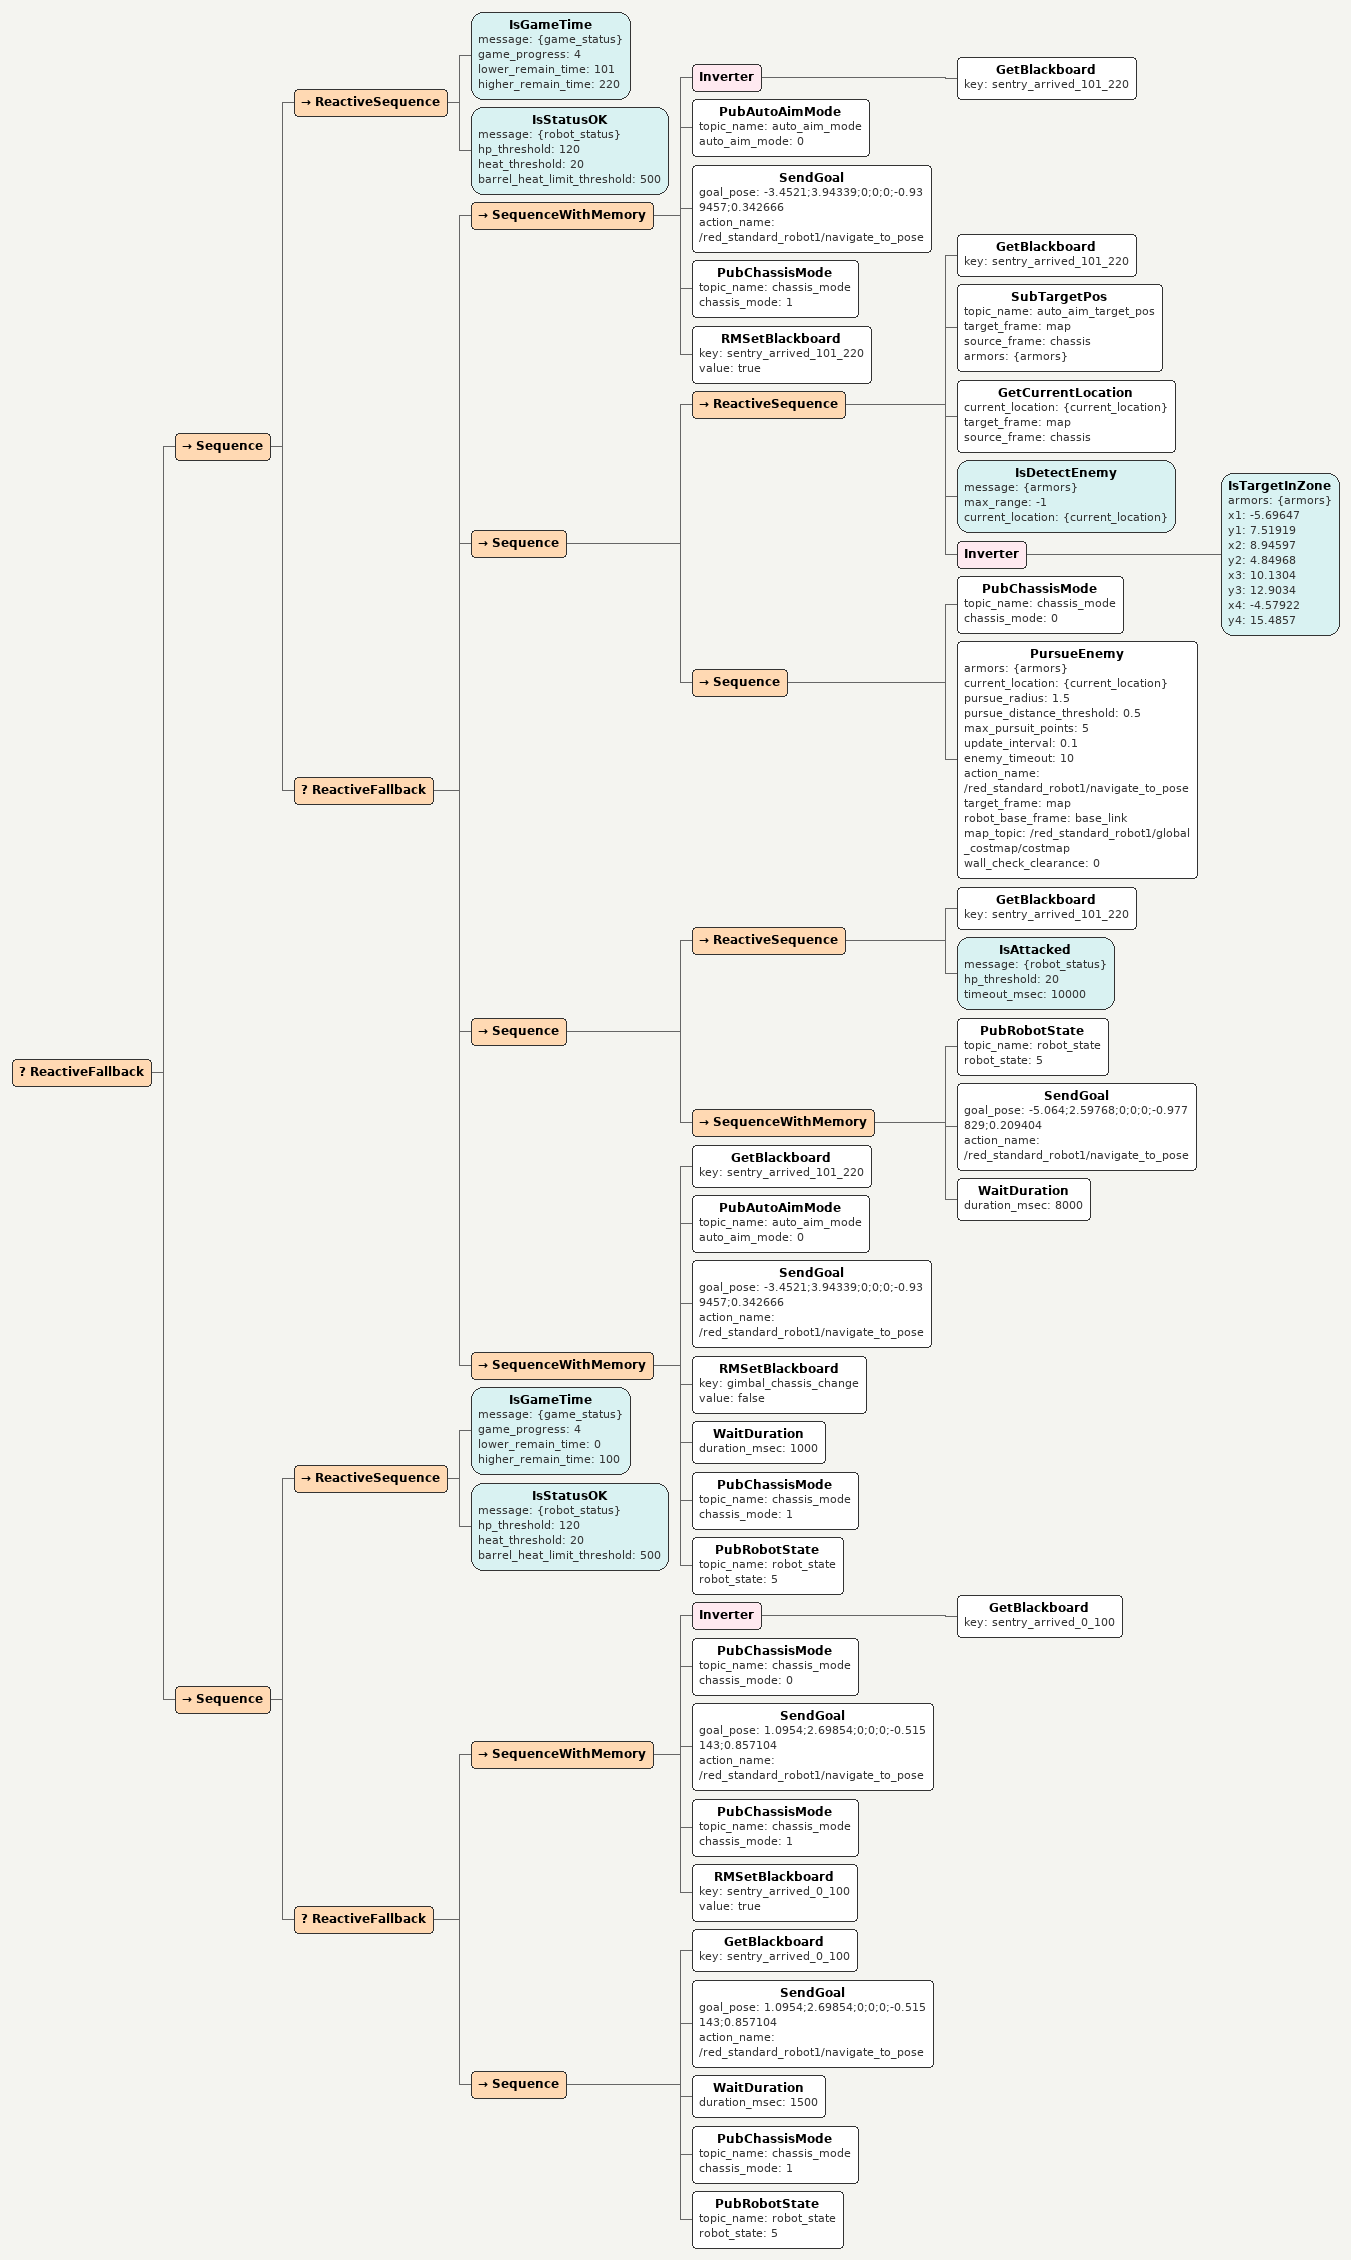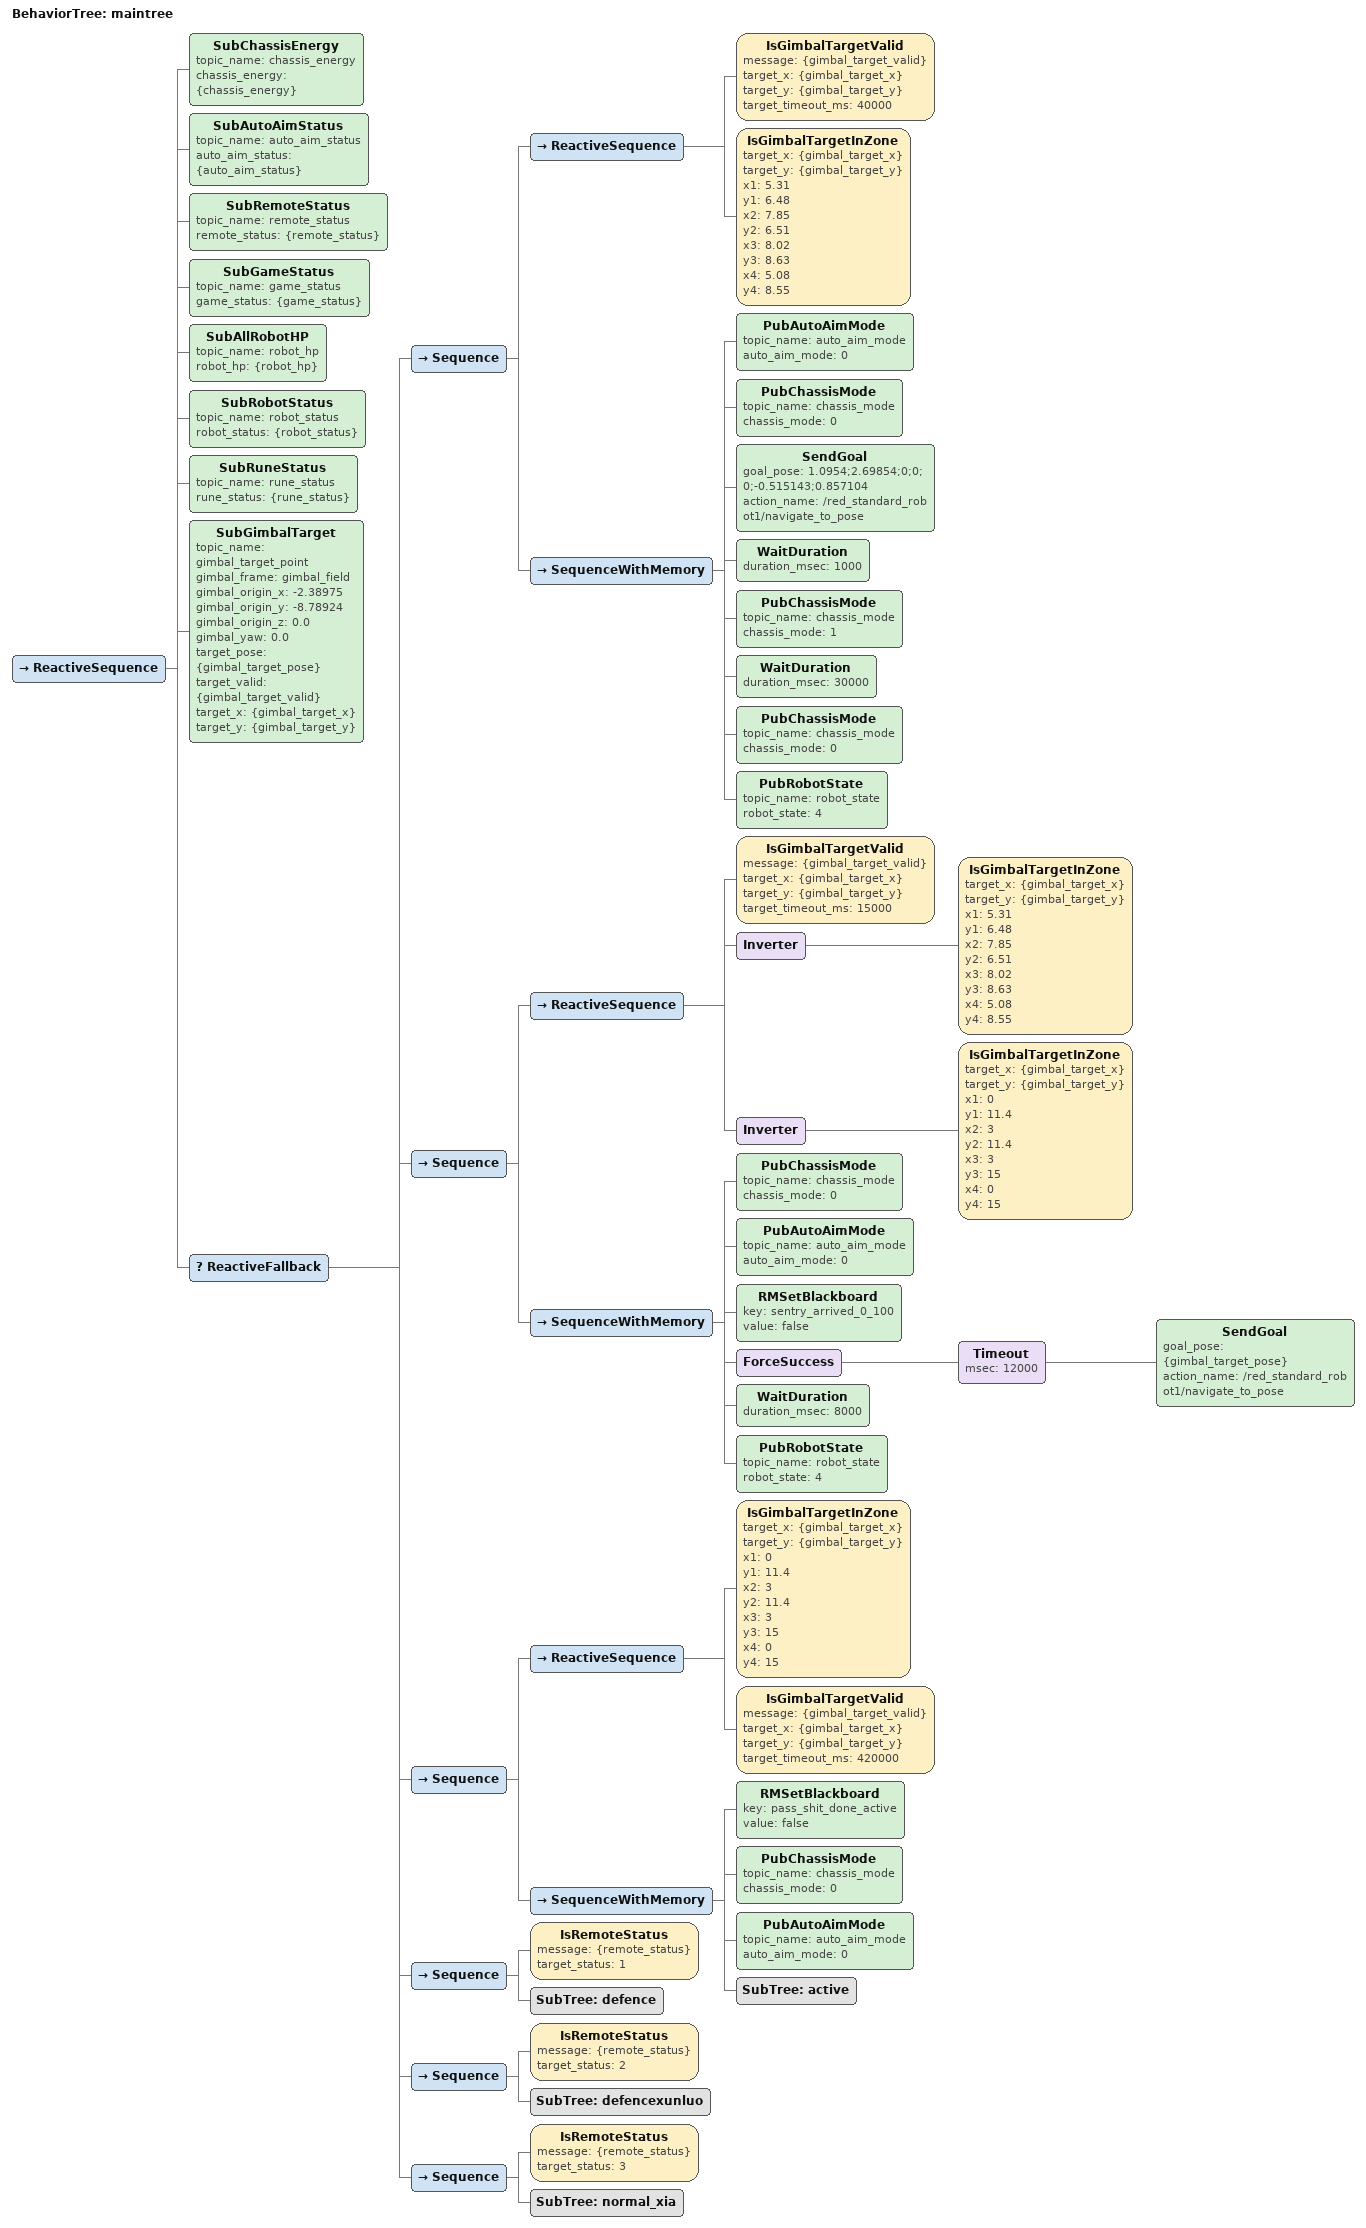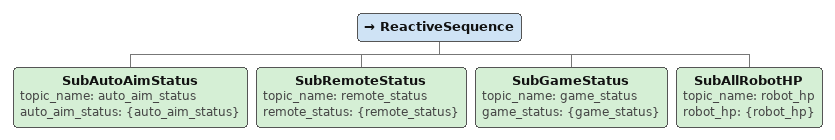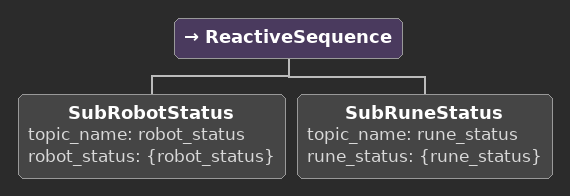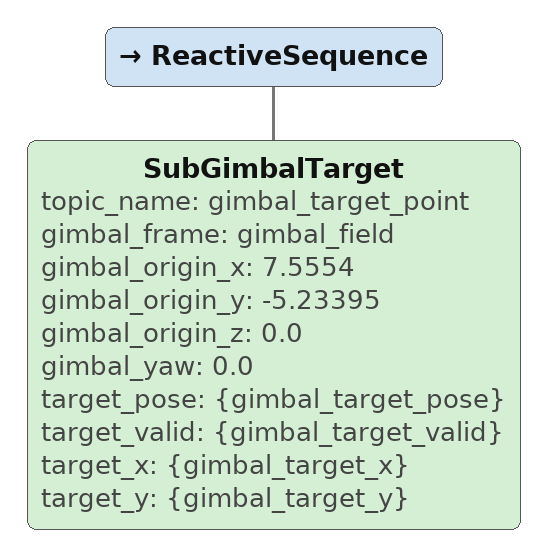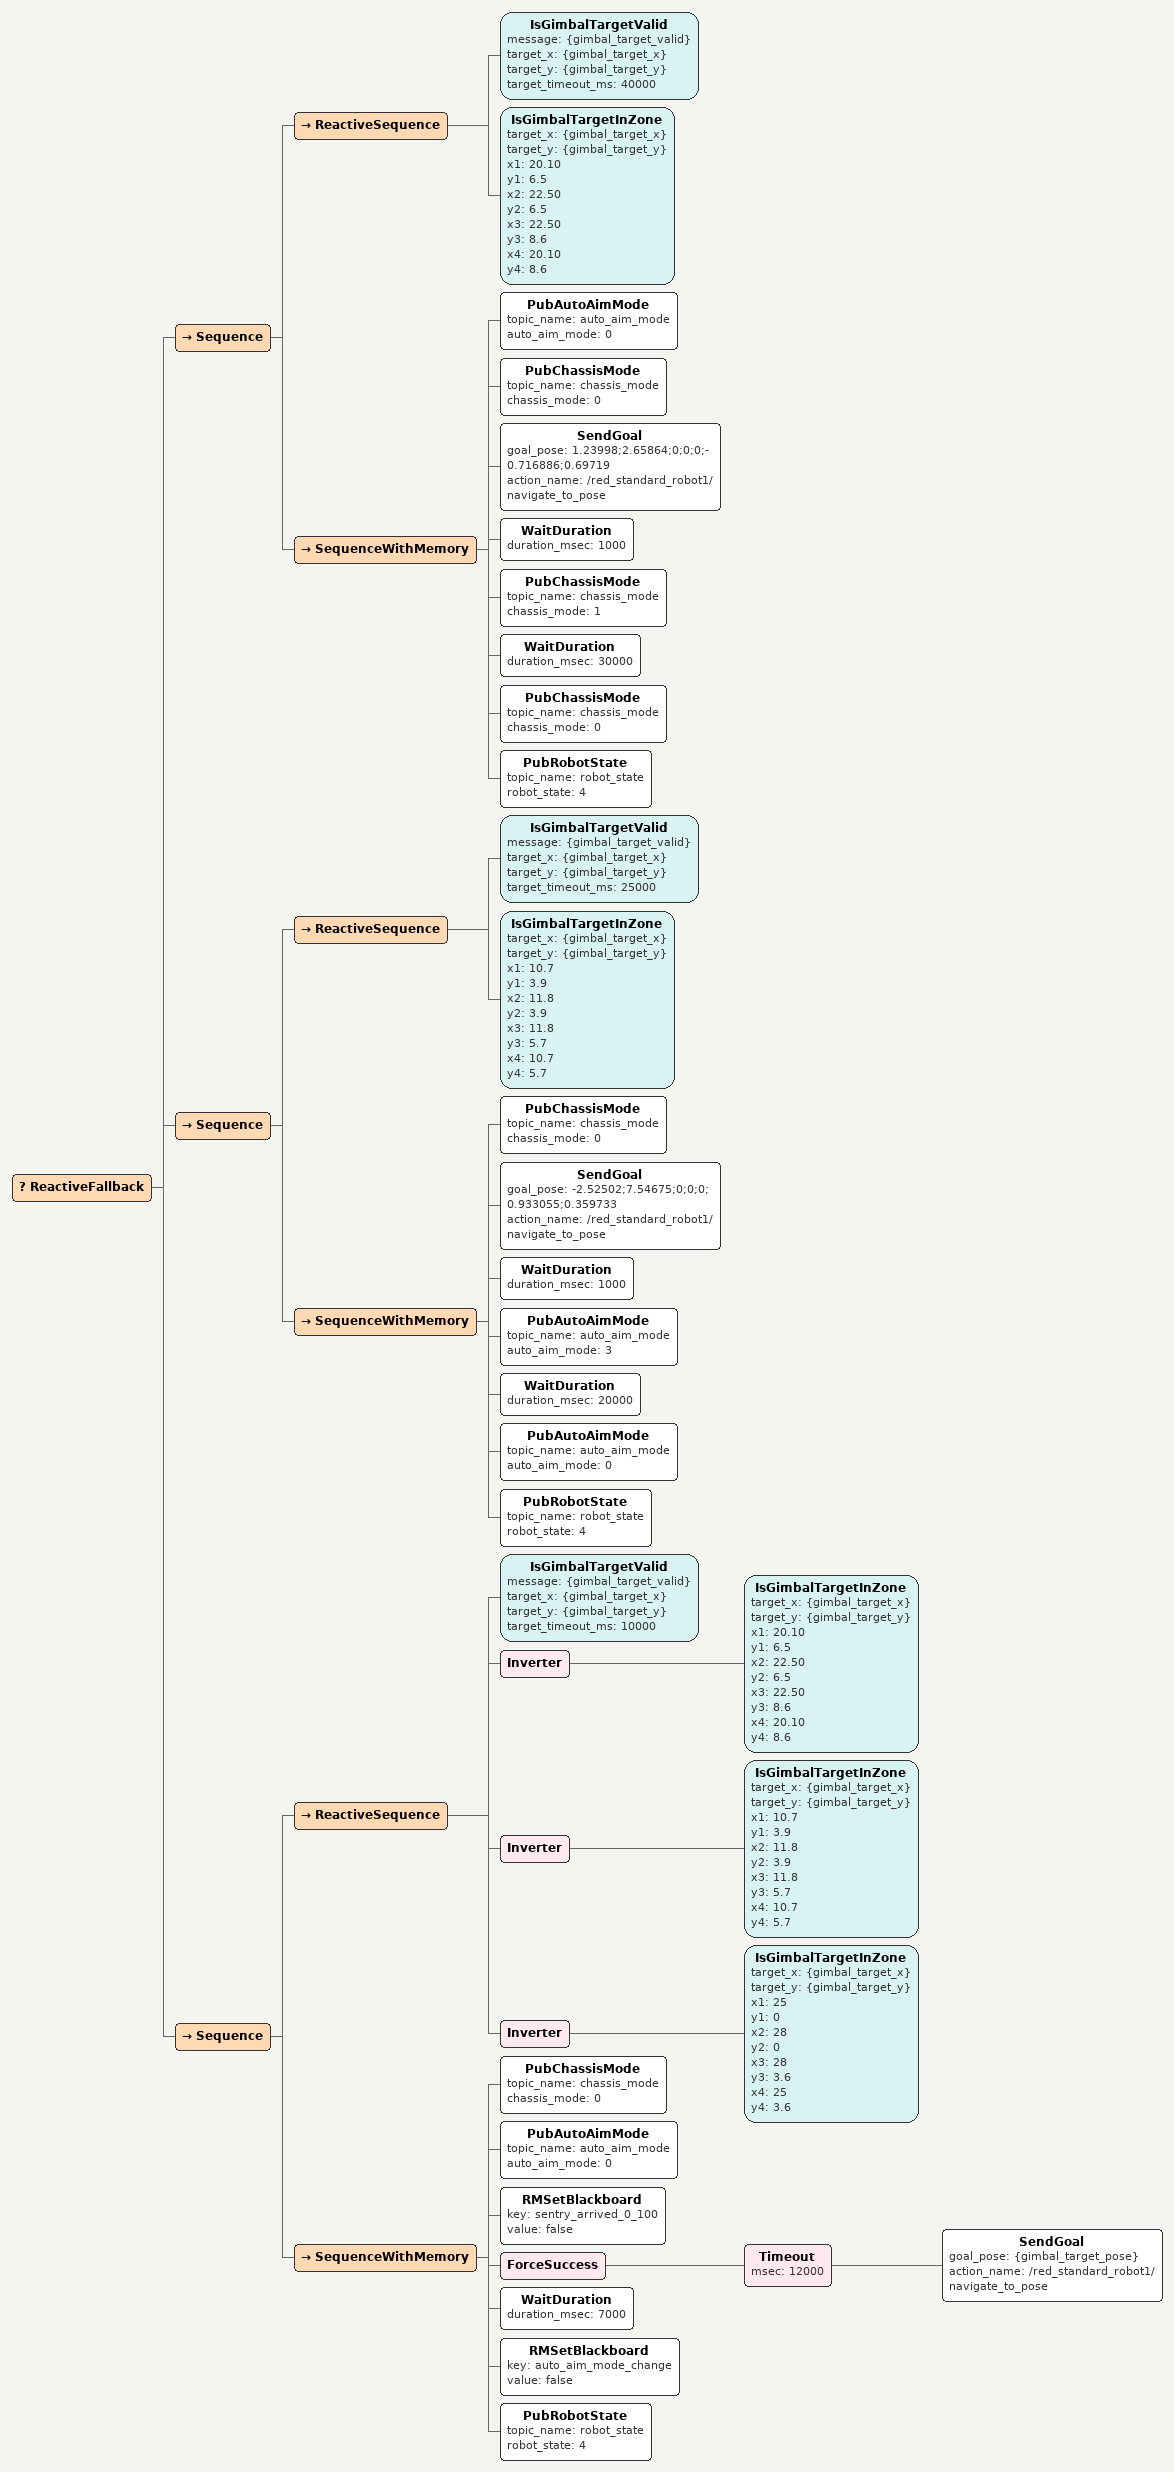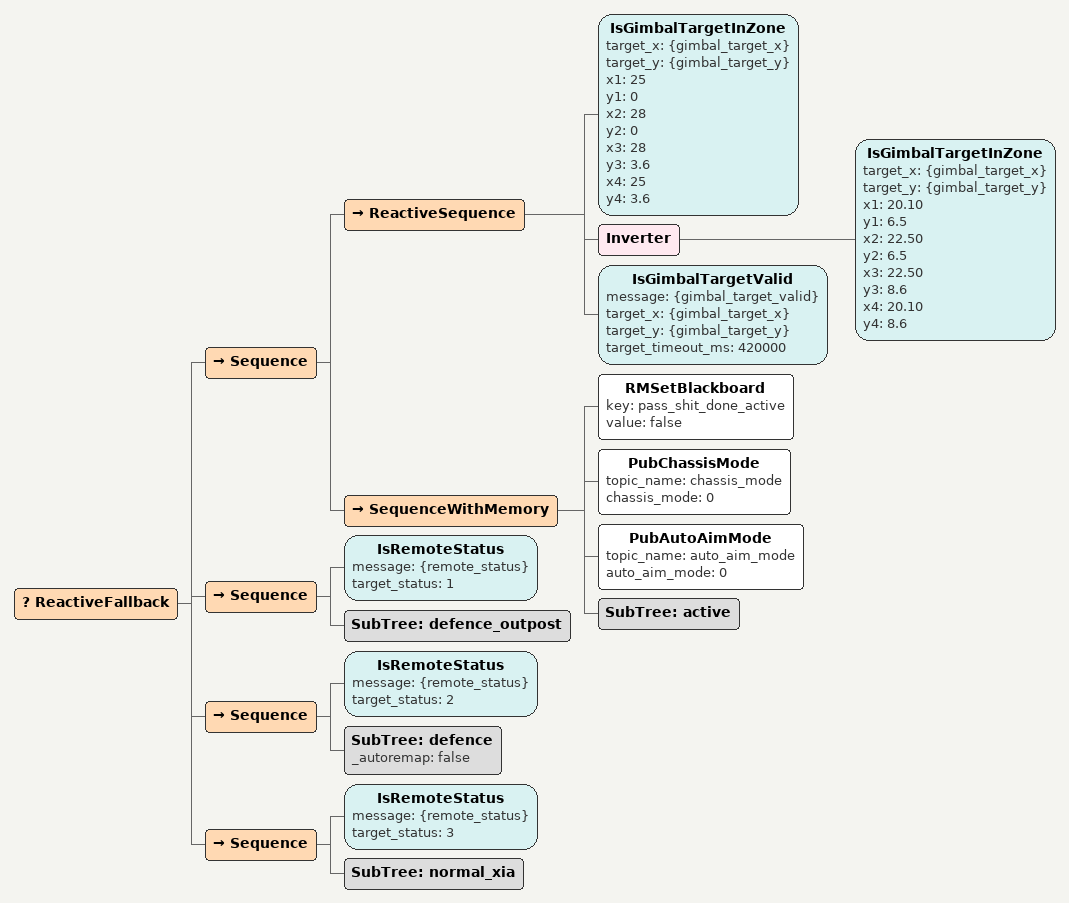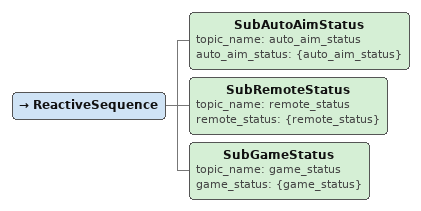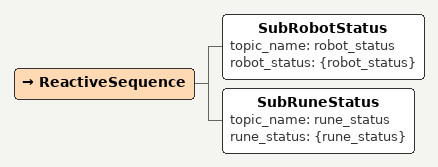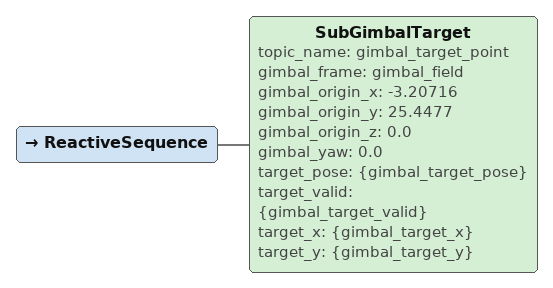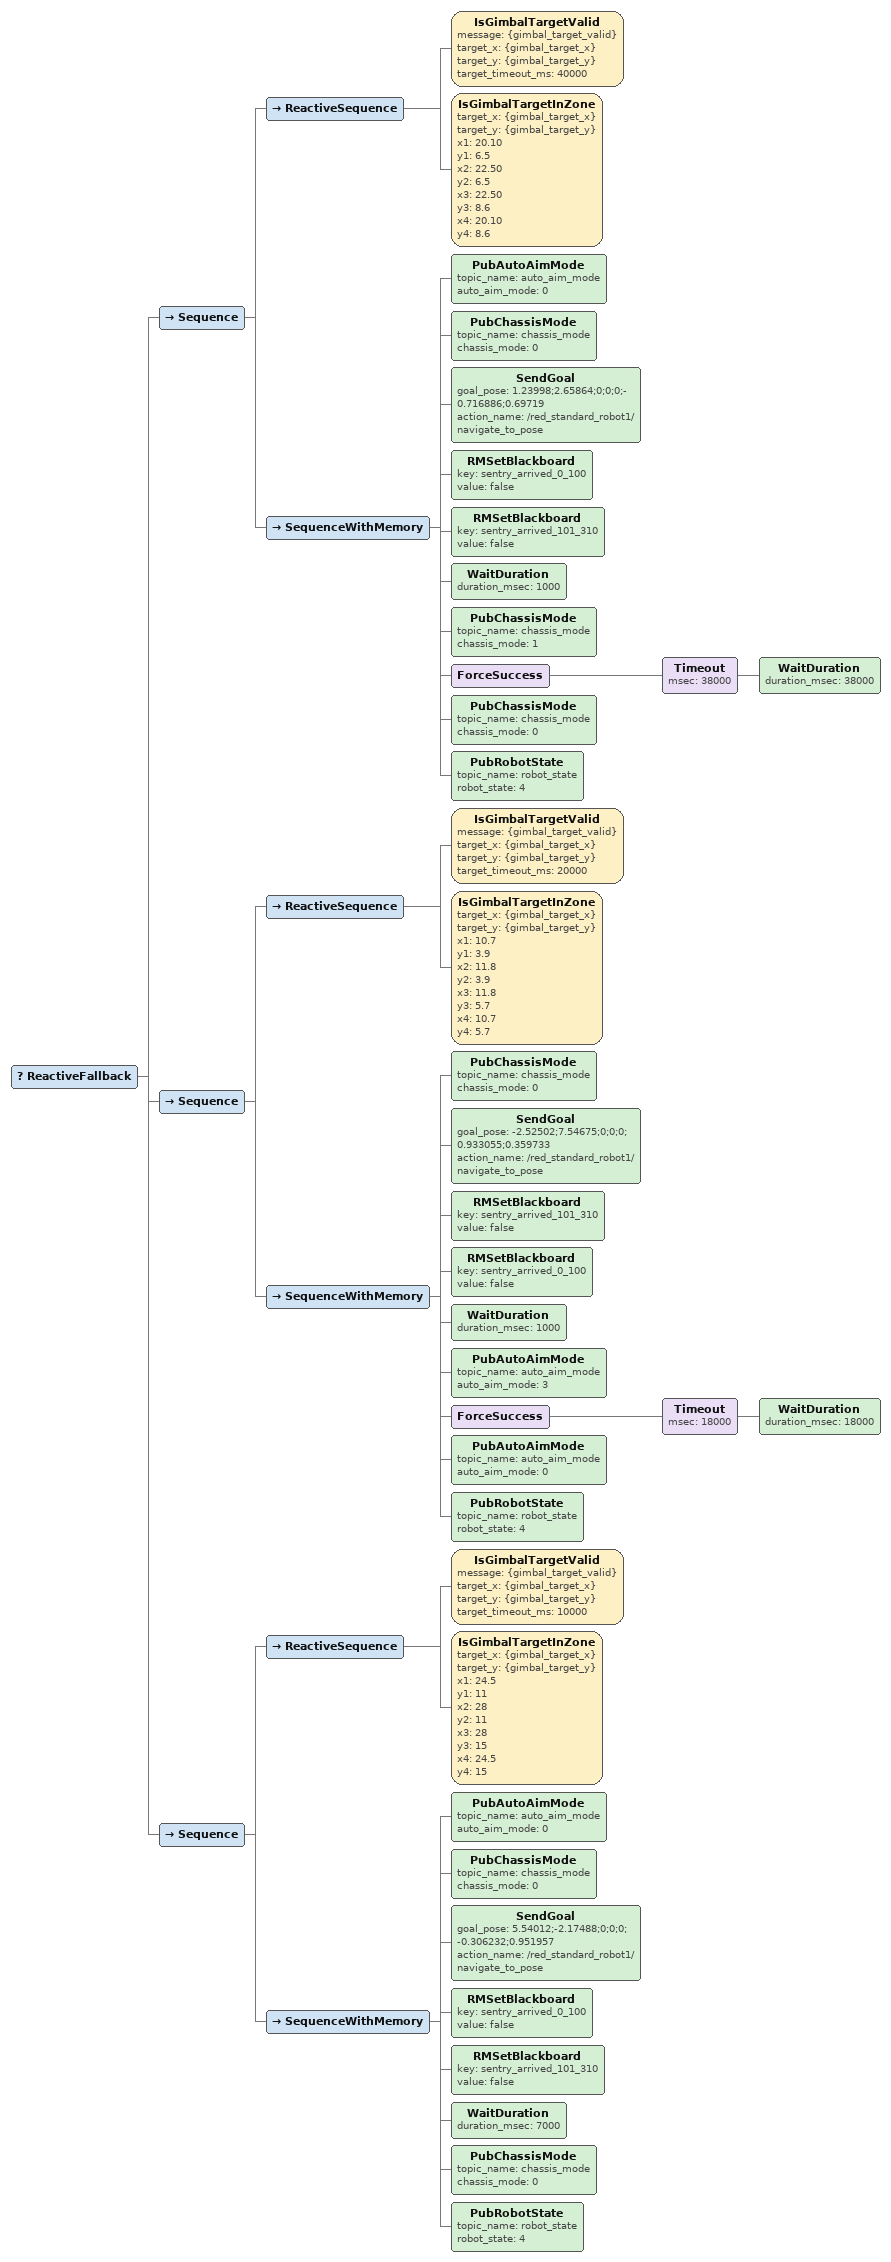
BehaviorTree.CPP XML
<ReactiveFallback>
  <Sequence>
    <ReactiveSequence>
      <IsGameTime message="{game_status}" game_progress="4" lower_remain_time="101" higher_remain_time="220"/>
      <IsStatusOK message="{robot_status}" hp_threshold="120" heat_threshold="20" barrel_heat_limit_threshold="500"/>
    </ReactiveSequence>
    <ReactiveFallback>
      <SequenceWithMemory>
        <Inverter>
          <GetBlackboard key="sentry_arrived_101_220"/>
        </Inverter>
        <PubAutoAimMode topic_name="auto_aim_mode" auto_aim_mode="0"/>
        <SendGoal goal_pose="-3.4521;3.94339;0;0;0;-0.939457;0.342666" action_name="/red_standard_robot1/navigate_to_pose"/>
        <PubChassisMode topic_name="chassis_mode" chassis_mode="1"/>
        <RMSetBlackboard key="sentry_arrived_101_220" value="true"/>
      </SequenceWithMemory>
      <Sequence>
        <ReactiveSequence>
          <GetBlackboard key="sentry_arrived_101_220"/>
          <SubTargetPos topic_name="auto_aim_target_pos" target_frame="map" source_frame="chassis" armors="{armors}"/>
          <GetCurrentLocation current_location="{current_location}" target_frame="map" source_frame="chassis"/>
          <IsDetectEnemy message="{armors}" max_range="-1" current_location="{current_location}"/>
          <Inverter>
            <IsTargetInZone armors="{armors}" x1="-5.69647" y1="7.51919" x2="8.94597" y2="4.84968" x3="10.1304" y3="12.9034" x4="-4.57922" y4="15.4857"/>
          </Inverter>
        </ReactiveSequence>
        <Sequence>
          <PubChassisMode topic_name="chassis_mode" chassis_mode="0"/>
          <PursueEnemy armors="{armors}" current_location="{current_location}" pursue_radius="1.5" pursue_distance_threshold="0.5" max_pursuit_points="5" update_interval="0.1" enemy_timeout="10" action_name="/red_standard_robot1/navigate_to_pose" target_frame="map" robot_base_frame="base_link" map_topic="/red_standard_robot1/global_costmap/costmap" wall_check_clearance="0"/>
        </Sequence>
      </Sequence>
      <Sequence>
        <ReactiveSequence>
          <GetBlackboard key="sentry_arrived_101_220"/>
          <IsAttacked message="{robot_status}" hp_threshold="20" timeout_msec="10000"/>
        </ReactiveSequence>
        <SequenceWithMemory>
          <PubRobotState topic_name="robot_state" robot_state="5"/>
          <SendGoal goal_pose="-5.064;2.59768;0;0;0;-0.977829;0.209404" action_name="/red_standard_robot1/navigate_to_pose"/>
          <WaitDuration duration_msec="8000"/>
        </SequenceWithMemory>
      </Sequence>
      <SequenceWithMemory>
        <GetBlackboard key="sentry_arrived_101_220"/>
        <PubAutoAimMode topic_name="auto_aim_mode" auto_aim_mode="0"/>
        <SendGoal goal_pose="-3.4521;3.94339;0;0;0;-0.939457;0.342666" action_name="/red_standard_robot1/navigate_to_pose"/>
        <RMSetBlackboard key="gimbal_chassis_change" value="false"/>
        <WaitDuration duration_msec="1000"/>
        <PubChassisMode topic_name="chassis_mode" chassis_mode="1"/>
        <PubRobotState topic_name="robot_state" robot_state="5"/>
      </SequenceWithMemory>
    </ReactiveFallback>
  </Sequence>
  <Sequence>
    <ReactiveSequence>
      <IsGameTime message="{game_status}" game_progress="4" lower_remain_time="0" higher_remain_time="100"/>
      <IsStatusOK message="{robot_status}" hp_threshold="120" heat_threshold="20" barrel_heat_limit_threshold="500"/>
    </ReactiveSequence>
    <ReactiveFallback>
      <SequenceWithMemory>
        <Inverter>
          <GetBlackboard key="sentry_arrived_0_100"/>
        </Inverter>
        <PubChassisMode topic_name="chassis_mode" chassis_mode="0"/>
        <SendGoal goal_pose="1.0954;2.69854;0;0;0;-0.515143;0.857104" action_name="/red_standard_robot1/navigate_to_pose"/>
        <PubChassisMode topic_name="chassis_mode" chassis_mode="1"/>
        <RMSetBlackboard key="sentry_arrived_0_100" value="true"/>
      </SequenceWithMemory>
      <Sequence>
        <GetBlackboard key="sentry_arrived_0_100"/>
        <SendGoal goal_pose="1.0954;2.69854;0;0;0;-0.515143;0.857104" action_name="/red_standard_robot1/navigate_to_pose"/>
        <WaitDuration duration_msec="1500"/>
        <PubChassisMode topic_name="chassis_mode" chassis_mode="1"/>
        <PubRobotState topic_name="robot_state" robot_state="5"/>
      </Sequence>
    </ReactiveFallback>
  </Sequence>
</ReactiveFallback>

<BehaviorTree ID="maintree">
  <ReactiveSequence>
    <SubChassisEnergy topic_name="chassis_energy" chassis_energy="{chassis_energy}"/>
    <SubAutoAimStatus topic_name="auto_aim_status" auto_aim_status="{auto_aim_status}"/>
    <SubRemoteStatus topic_name="remote_status" remote_status="{remote_status}"/>
    <SubGameStatus topic_name="game_status" game_status="{game_status}"/>
    <SubAllRobotHP topic_name="robot_hp" robot_hp="{robot_hp}"/>
    <SubRobotStatus topic_name="robot_status" robot_status="{robot_status}"/>
    <SubRuneStatus topic_name="rune_status" rune_status="{rune_status}"/>
    <SubGimbalTarget topic_name="gimbal_target_point" gimbal_frame="gimbal_field" gimbal_origin_x="-2.38975" gimbal_origin_y="-8.78924" gimbal_origin_z="0.0" gimbal_yaw="0.0" target_pose="{gimbal_target_pose}" target_valid="{gimbal_target_valid}" target_x="{gimbal_target_x}" target_y="{gimbal_target_y}"/>
    <ReactiveFallback>
      <Sequence>
        <ReactiveSequence>
          <IsGimbalTargetValid message="{gimbal_target_valid}" target_x="{gimbal_target_x}" target_y="{gimbal_target_y}" target_timeout_ms="40000"/>
          <IsGimbalTargetInZone target_x="{gimbal_target_x}" target_y="{gimbal_target_y}" x1="5.31" y1="6.48" x2="7.85" y2="6.51" x3="8.02" y3="8.63" x4="5.08" y4="8.55"/>
        </ReactiveSequence>
        <SequenceWithMemory>
          <PubAutoAimMode topic_name="auto_aim_mode" auto_aim_mode="0"/>
          <PubChassisMode topic_name="chassis_mode" chassis_mode="0"/>
          <SendGoal goal_pose="1.0954;2.69854;0;0;0;-0.515143;0.857104" action_name="/red_standard_robot1/navigate_to_pose"/>
          <WaitDuration duration_msec="1000"/>
          <PubChassisMode topic_name="chassis_mode" chassis_mode="1"/>
          <WaitDuration duration_msec="30000"/>
          <PubChassisMode topic_name="chassis_mode" chassis_mode="0"/>
          <PubRobotState topic_name="robot_state" robot_state="4"/>
        </SequenceWithMemory>
      </Sequence>
      <Sequence>
        <ReactiveSequence>
          <IsGimbalTargetValid message="{gimbal_target_valid}" target_x="{gimbal_target_x}" target_y="{gimbal_target_y}" target_timeout_ms="15000"/>
          <Inverter>
            <IsGimbalTargetInZone target_x="{gimbal_target_x}" target_y="{gimbal_target_y}" x1="5.31" y1="6.48" x2="7.85" y2="6.51" x3="8.02" y3="8.63" x4="5.08" y4="8.55"/>
          </Inverter>
          <Inverter>
            <IsGimbalTargetInZone target_x="{gimbal_target_x}" target_y="{gimbal_target_y}" x1="0" y1="11.4" x2="3" y2="11.4" x3="3" y3="15" x4="0" y4="15"/>
          </Inverter>
        </ReactiveSequence>
        <SequenceWithMemory>
          <PubChassisMode topic_name="chassis_mode" chassis_mode="0"/>
          <PubAutoAimMode topic_name="auto_aim_mode" auto_aim_mode="0"/>
          <RMSetBlackboard key="sentry_arrived_0_100" value="false"/>
          <ForceSuccess>
            <Timeout msec="12000">
              <SendGoal goal_pose="{gimbal_target_pose}" action_name="/red_standard_robot1/navigate_to_pose"/>
            </Timeout>
          </ForceSuccess>
          <WaitDuration duration_msec="8000"/>
          <PubRobotState topic_name="robot_state" robot_state="4"/>
        </SequenceWithMemory>
      </Sequence>
      <Sequence>
        <ReactiveSequence>
          <IsGimbalTargetInZone target_x="{gimbal_target_x}" target_y="{gimbal_target_y}" x1="0" y1="11.4" x2="3" y2="11.4" x3="3" y3="15" x4="0" y4="15"/>
          <IsGimbalTargetValid message="{gimbal_target_valid}" target_x="{gimbal_target_x}" target_y="{gimbal_target_y}" target_timeout_ms="420000"/>
        </ReactiveSequence>
        <SequenceWithMemory>
          <RMSetBlackboard key="pass_shit_done_active" value="false"/>
          <PubChassisMode topic_name="chassis_mode" chassis_mode="0"/>
          <PubAutoAimMode topic_name="auto_aim_mode" auto_aim_mode="0"/>
          <SubTree ID="active"/>
        </SequenceWithMemory>
      </Sequence>
      <Sequence>
        <IsRemoteStatus message="{remote_status}" target_status="1"/>
        <SubTree ID="defence"/>
      </Sequence>
      <Sequence>
        <IsRemoteStatus message="{remote_status}" target_status="2"/>
        <SubTree ID="defencexunluo"/>
      </Sequence>
      <Sequence>
        <IsRemoteStatus message="{remote_status}" target_status="3"/>
        <SubTree ID="normal_xia"/>
      </Sequence>
    </ReactiveFallback>
  </ReactiveSequence>
</BehaviorTree>

<ReactiveSequence>
  <SubAutoAimStatus topic_name="auto_aim_status" auto_aim_status="{auto_aim_status}"/>
  <SubRemoteStatus topic_name="remote_status" remote_status="{remote_status}"/>
  <SubGameStatus topic_name="game_status" game_status="{game_status}"/>
  <SubAllRobotHP topic_name="robot_hp" robot_hp="{robot_hp}"/>
</ReactiveSequence>

<ReactiveSequence>
  <SubRobotStatus topic_name="robot_status" robot_status="{robot_status}"/>
  <SubRuneStatus topic_name="rune_status" rune_status="{rune_status}"/>
</ReactiveSequence>

<ReactiveSequence>
  <SubGimbalTarget topic_name="gimbal_target_point" gimbal_frame="gimbal_field" gimbal_origin_x="7.5554" gimbal_origin_y="-5.23395" gimbal_origin_z="0.0" gimbal_yaw="0.0" target_pose="{gimbal_target_pose}" target_valid="{gimbal_target_valid}" target_x="{gimbal_target_x}" target_y="{gimbal_target_y}"/>
</ReactiveSequence>

<ReactiveFallback>
  <Sequence>
    <ReactiveSequence>
      <IsGimbalTargetValid message="{gimbal_target_valid}" target_x="{gimbal_target_x}" target_y="{gimbal_target_y}" target_timeout_ms="40000"/>
      <IsGimbalTargetInZone target_x="{gimbal_target_x}" target_y="{gimbal_target_y}" x1="20.10" y1="6.5" x2="22.50" y2="6.5" x3="22.50" y3="8.6" x4="20.10" y4="8.6"/>
    </ReactiveSequence>
    <SequenceWithMemory>
      <PubAutoAimMode topic_name="auto_aim_mode" auto_aim_mode="0"/>
      <PubChassisMode topic_name="chassis_mode" chassis_mode="0"/>
      <SendGoal goal_pose="1.23998;2.65864;0;0;0;-0.716886;0.69719" action_name="/red_standard_robot1/navigate_to_pose"/>
      <WaitDuration duration_msec="1000"/>
      <PubChassisMode topic_name="chassis_mode" chassis_mode="1"/>
      <WaitDuration duration_msec="30000"/>
      <PubChassisMode topic_name="chassis_mode" chassis_mode="0"/>
      <PubRobotState topic_name="robot_state" robot_state="4"/>
    </SequenceWithMemory>
  </Sequence>
  <Sequence>
    <ReactiveSequence>
      <IsGimbalTargetValid message="{gimbal_target_valid}" target_x="{gimbal_target_x}" target_y="{gimbal_target_y}" target_timeout_ms="25000"/>
      <IsGimbalTargetInZone target_x="{gimbal_target_x}" target_y="{gimbal_target_y}" x1="10.7" y1="3.9" x2="11.8" y2="3.9" x3="11.8" y3="5.7" x4="10.7" y4="5.7"/>
    </ReactiveSequence>
    <SequenceWithMemory>
      <PubChassisMode topic_name="chassis_mode" chassis_mode="0"/>
      <SendGoal goal_pose="-2.52502;7.54675;0;0;0;0.933055;0.359733" action_name="/red_standard_robot1/navigate_to_pose"/>
      <WaitDuration duration_msec="1000"/>
      <PubAutoAimMode topic_name="auto_aim_mode" auto_aim_mode="3"/>
      <WaitDuration duration_msec="20000"/>
      <PubAutoAimMode topic_name="auto_aim_mode" auto_aim_mode="0"/>
      <PubRobotState topic_name="robot_state" robot_state="4"/>
    </SequenceWithMemory>
  </Sequence>
  <Sequence>
    <ReactiveSequence>
      <IsGimbalTargetValid message="{gimbal_target_valid}" target_x="{gimbal_target_x}" target_y="{gimbal_target_y}" target_timeout_ms="10000"/>
      <Inverter>
        <IsGimbalTargetInZone target_x="{gimbal_target_x}" target_y="{gimbal_target_y}" x1="20.10" y1="6.5" x2="22.50" y2="6.5" x3="22.50" y3="8.6" x4="20.10" y4="8.6"/>
      </Inverter>
      <Inverter>
        <IsGimbalTargetInZone target_x="{gimbal_target_x}" target_y="{gimbal_target_y}" x1="10.7" y1="3.9" x2="11.8" y2="3.9" x3="11.8" y3="5.7" x4="10.7" y4="5.7"/>
      </Inverter>
      <Inverter>
        <IsGimbalTargetInZone target_x="{gimbal_target_x}" target_y="{gimbal_target_y}" x1="25" y1="0" x2="28" y2="0" x3="28" y3="3.6" x4="25" y4="3.6"/>
      </Inverter>
    </ReactiveSequence>
    <SequenceWithMemory>
      <PubChassisMode topic_name="chassis_mode" chassis_mode="0"/>
      <PubAutoAimMode topic_name="auto_aim_mode" auto_aim_mode="0"/>
      <RMSetBlackboard key="sentry_arrived_0_100" value="false"/>
      <ForceSuccess>
        <Timeout msec="12000">
          <SendGoal goal_pose="{gimbal_target_pose}" action_name="/red_standard_robot1/navigate_to_pose"/>
        </Timeout>
      </ForceSuccess>
      <WaitDuration duration_msec="7000"/>
      <RMSetBlackboard key="auto_aim_mode_change" value="false"/>
      <PubRobotState topic_name="robot_state" robot_state="4"/>
    </SequenceWithMemory>
  </Sequence>
</ReactiveFallback>

<ReactiveFallback>
  <Sequence>
    <ReactiveSequence>
      <IsGimbalTargetInZone target_x="{gimbal_target_x}" target_y="{gimbal_target_y}" x1="25" y1="0" x2="28" y2="0" x3="28" y3="3.6" x4="25" y4="3.6"/>
      <Inverter>
        <IsGimbalTargetInZone target_x="{gimbal_target_x}" target_y="{gimbal_target_y}" x1="20.10" y1="6.5" x2="22.50" y2="6.5" x3="22.50" y3="8.6" x4="20.10" y4="8.6"/>
      </Inverter>
      <IsGimbalTargetValid message="{gimbal_target_valid}" target_x="{gimbal_target_x}" target_y="{gimbal_target_y}" target_timeout_ms="420000"/>
    </ReactiveSequence>
    <SequenceWithMemory>
      <RMSetBlackboard key="pass_shit_done_active" value="false"/>
      <PubChassisMode topic_name="chassis_mode" chassis_mode="0"/>
      <PubAutoAimMode topic_name="auto_aim_mode" auto_aim_mode="0"/>
      <SubTree ID="active"/>
    </SequenceWithMemory>
  </Sequence>
  <Sequence>
    <IsRemoteStatus message="{remote_status}" target_status="1"/>
    <SubTree ID="defence_outpost"/>
  </Sequence>
  <Sequence>
    <IsRemoteStatus message="{remote_status}" target_status="2"/>
    <SubTree ID="defence" _autoremap="false"/>
  </Sequence>
  <Sequence>
    <IsRemoteStatus message="{remote_status}" target_status="3"/>
    <SubTree ID="normal_xia"/>
  </Sequence>
</ReactiveFallback>

<ReactiveSequence>
  <SubAutoAimStatus topic_name="auto_aim_status" auto_aim_status="{auto_aim_status}"/>
  <SubRemoteStatus topic_name="remote_status" remote_status="{remote_status}"/>
  <SubGameStatus topic_name="game_status" game_status="{game_status}"/>
</ReactiveSequence>

<ReactiveSequence>
  <SubRobotStatus topic_name="robot_status" robot_status="{robot_status}"/>
  <SubRuneStatus topic_name="rune_status" rune_status="{rune_status}"/>
</ReactiveSequence>

<ReactiveSequence>
  <SubGimbalTarget topic_name="gimbal_target_point" gimbal_frame="gimbal_field" gimbal_origin_x="-3.20716" gimbal_origin_y="25.4477" gimbal_origin_z="0.0" gimbal_yaw="0.0" target_pose="{gimbal_target_pose}" target_valid="{gimbal_target_valid}" target_x="{gimbal_target_x}" target_y="{gimbal_target_y}"/>
</ReactiveSequence>

<ReactiveFallback>
  <Sequence>
    <ReactiveSequence>
      <IsGimbalTargetValid message="{gimbal_target_valid}" target_x="{gimbal_target_x}" target_y="{gimbal_target_y}" target_timeout_ms="40000"/>
      <IsGimbalTargetInZone target_x="{gimbal_target_x}" target_y="{gimbal_target_y}" x1="20.10" y1="6.5" x2="22.50" y2="6.5" x3="22.50" y3="8.6" x4="20.10" y4="8.6"/>
    </ReactiveSequence>
    <SequenceWithMemory>
      <PubAutoAimMode topic_name="auto_aim_mode" auto_aim_mode="0"/>
      <PubChassisMode topic_name="chassis_mode" chassis_mode="0"/>
      <SendGoal goal_pose="1.23998;2.65864;0;0;0;-0.716886;0.69719" action_name="/red_standard_robot1/navigate_to_pose"/>
      <RMSetBlackboard key="sentry_arrived_0_100" value="false"/>
      <RMSetBlackboard key="sentry_arrived_101_310" value="false"/>
      <WaitDuration duration_msec="1000"/>
      <PubChassisMode topic_name="chassis_mode" chassis_mode="1"/>
      <ForceSuccess>
        <Timeout msec="38000">
          <WaitDuration duration_msec="38000"/>
        </Timeout>
      </ForceSuccess>
      <PubChassisMode topic_name="chassis_mode" chassis_mode="0"/>
      <PubRobotState topic_name="robot_state" robot_state="4"/>
    </SequenceWithMemory>
  </Sequence>
  <Sequence>
    <ReactiveSequence>
      <IsGimbalTargetValid message="{gimbal_target_valid}" target_x="{gimbal_target_x}" target_y="{gimbal_target_y}" target_timeout_ms="20000"/>
      <IsGimbalTargetInZone target_x="{gimbal_target_x}" target_y="{gimbal_target_y}" x1="10.7" y1="3.9" x2="11.8" y2="3.9" x3="11.8" y3="5.7" x4="10.7" y4="5.7"/>
    </ReactiveSequence>
    <SequenceWithMemory>
      <PubChassisMode topic_name="chassis_mode" chassis_mode="0"/>
      <SendGoal goal_pose="-2.52502;7.54675;0;0;0;0.933055;0.359733" action_name="/red_standard_robot1/navigate_to_pose"/>
      <RMSetBlackboard key="sentry_arrived_101_310" value="false"/>
      <RMSetBlackboard key="sentry_arrived_0_100" value="false"/>
      <WaitDuration duration_msec="1000"/>
      <PubAutoAimMode topic_name="auto_aim_mode" auto_aim_mode="3"/>
      <ForceSuccess>
        <Timeout msec="18000">
          <WaitDuration duration_msec="18000"/>
        </Timeout>
      </ForceSuccess>
      <PubAutoAimMode topic_name="auto_aim_mode" auto_aim_mode="0"/>
      <PubRobotState topic_name="robot_state" robot_state="4"/>
    </SequenceWithMemory>
  </Sequence>
  <Sequence>
    <ReactiveSequence>
      <IsGimbalTargetValid message="{gimbal_target_valid}" target_x="{gimbal_target_x}" target_y="{gimbal_target_y}" target_timeout_ms="10000"/>
      <IsGimbalTargetInZone target_x="{gimbal_target_x}" target_y="{gimbal_target_y}" x1="24.5" y1="11" x2="28" y2="11" x3="28" y3="15" x4="24.5" y4="15"/>
    </ReactiveSequence>
    <SequenceWithMemory>
      <PubAutoAimMode topic_name="auto_aim_mode" auto_aim_mode="0"/>
      <PubChassisMode topic_name="chassis_mode" chassis_mode="0"/>
      <SendGoal goal_pose="5.54012;-2.17488;0;0;0;-0.306232;0.951957" action_name="/red_standard_robot1/navigate_to_pose"/>
      <RMSetBlackboard key="sentry_arrived_0_100" value="false"/>
      <RMSetBlackboard key="sentry_arrived_101_310" value="false"/>
      <WaitDuration duration_msec="7000"/>
      <PubChassisMode topic_name="chassis_mode" chassis_mode="0"/>
      <PubRobotState topic_name="robot_state" robot_state="4"/>
    </SequenceWithMemory>
  </Sequence>
</ReactiveFallback>
